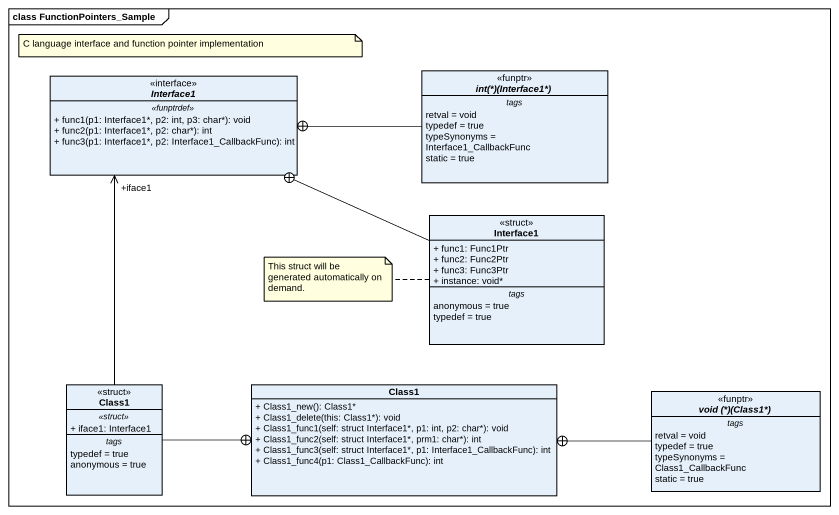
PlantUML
@startuml
mainframe class FunctionPointers_Sample
hide circle
hide empty members
skinparam classAttributeIconSize 0
interface Interface1 <<interface>> {
  .. <<funptrdef>> ..
  + func1(p1: Interface1*, p2: int, p3: char*): void
  + func2(p1: Interface1*, p2: char*): int
  + func3(p1: Interface1*, p2: Interface1_CallbackFunc): int
}
interface "int(*)(Interface1*)" as int_Interface1 <<funptr>> {
  -- tags --
  retval = void
  typedef = true
  typeSynonyms = Interface1_CallbackFunc
  static = true
}
class "Interface1" as Interface1_2 <<struct>> {
  + func1: Func1Ptr
  + func2: Func2Ptr
  + func3: Func3Ptr
  + instance: void*
  -- tags --
  anonymous = true
  typedef = true
}
class Class1 <<struct>> {
  .. <<struct>> ..
  + iface1: Interface1
  -- tags --
  typedef = true
  anonymous = true
}
class "Class1" as Class1_2 {
  + Class1_new(): Class1*
  + Class1_delete(this: Class1*): void
  + Class1_func1(self: struct Interface1*, p1: int, p2: char*): void
  + Class1_func2(self: struct Interface1*, prm1: char*): int
  + Class1_func3(self: struct Interface1*, p1: Interface1_CallbackFunc): int
  + Class1_func4(p1: Class1_CallbackFunc): int
}
interface "void (*)(Class1*)" as void_Class1 <<funptr>> {
  -- tags --
  retval = void
  typedef = true
  typeSynonyms = Class1_CallbackFunc
  static = true
}
int_Interface1 -left-+ Interface1
Interface1_2 -left-+ Interface1
Class1 -up-> "+iface1" Interface1
Class1 -right-+ Class1_2
void_Class1 -left-+ Class1_2
note as N1
  C language interface and function pointer implementation
end note
note left of Interface1_2 : This struct will be generated automatically on demand.
@enduml
